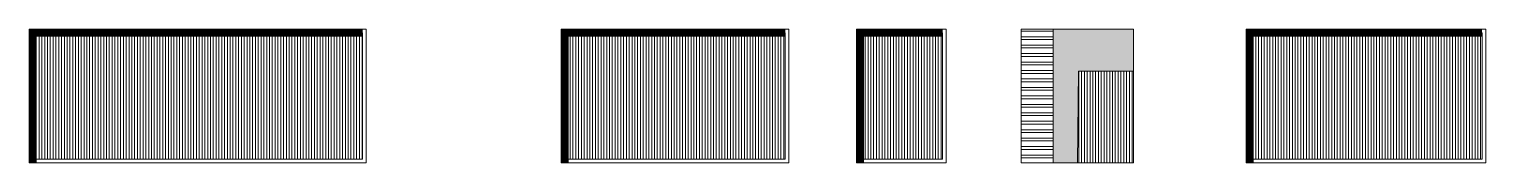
# Model space of a CAD drawing. Header units: inches. Extents: x 70 to 1974, y -315 to 363.
# Drawn here: x 677.98 to 697.42, y -120.31 to -118.48 of the extents above; entities that cross this region are included whole.
import ezdxf

# ---------------------------------------------------------------- set-up
doc = ezdxf.new("R2010")
doc.units = ezdxf.units.IN
doc.header["$MEASUREMENT"] = 0
doc.layers.add('AX', color=7, linetype='Continuous', lineweight=18, true_color=0xb7ad8f)
doc.layers.add('LAYER1', color=8, linetype='Continuous', lineweight=9)

# ---------------------------------------------------------------- blocks, each defined once
blk = doc.blocks.new('N1')
at = {"true_color": 0x719ff4}
h = blk.add_hatch(dxfattribs=at)
h.set_pattern_fill('ANSI31', color=161, scale=0.3, angle=45)
h.paths.add_polyline_path([(457.824, -293.809), (453.424, -293.809), (453.424, -295.489), (457.824, -295.489)])
h = blk.add_hatch(dxfattribs=at)
h.set_pattern_fill('ANSI31', color=161, scale=0.3, angle=45)
h.paths.add_polyline_path([(463.464, -293.809), (460.524, -293.809), (460.524, -295.489), (463.464, -295.489)])
h = blk.add_hatch(dxfattribs=at)
h.set_pattern_fill('ANSI31', color=161, scale=0.3, angle=45)
h.paths.add_polyline_path([(465.564, -293.809), (464.464, -293.809), (464.464, -295.489), (465.564, -295.489)])
h = blk.add_hatch(color=256)
h.dxf.hatch_style = 1
h.paths.add_polyline_path([(468.114, -293.759), (467.04, -293.759), (467.04, -295.539), (467.364, -295.539), (467.376, -294.319), (468.114, -294.319)])
h = blk.add_hatch(dxfattribs=at)
h.set_pattern_fill('ANSI31', color=161, scale=0.3, angle=45)
h.paths.add_polyline_path([(472.764, -293.809), (469.664, -293.809), (469.664, -295.489), (472.764, -295.489)])
h = blk.add_hatch(dxfattribs=at)
h.set_pattern_fill('ANSI31', color=161, scale=0.3, angle=45)
h.paths.add_polyline_path([(468.114, -294.319), (467.376, -294.319), (467.364, -295.539), (468.114, -295.539)])
at = {"layer": 'LAYER1', "linetype": 'ByBlock'}
h = blk.add_hatch(dxfattribs=at)
h.set_pattern_fill('ANSI32', color=256, scale=0.3, angle=315)
h.paths.add_polyline_path([(467.04, -293.759), (466.614, -293.759), (466.614, -295.539), (467.04, -295.539)])
for p, q in [((467.376, -294.319), (467.364, -295.539)), ((468.114, -294.319), (467.376, -294.319))]:
    blk.add_line(p, q)
for points in [[(457.874, -293.759), (453.374, -293.759), (453.374, -295.539), (457.874, -295.539)], [(457.824, -293.809), (453.424, -293.809), (453.424, -295.489), (457.824, -295.489)], [(463.514, -293.759), (460.474, -293.759), (460.474, -295.539), (463.514, -295.539)], [(463.464, -293.809), (460.524, -293.809), (460.524, -295.489), (463.464, -295.489)], [(465.614, -293.759), (464.414, -293.759), (464.414, -295.539), (465.614, -295.539)], [(465.564, -293.809), (464.464, -293.809), (464.464, -295.489), (465.564, -295.489)], [(468.114, -293.759), (466.614, -293.759), (466.614, -295.539), (468.114, -295.539)], [(466.614, -293.759), (467.04, -293.759), (467.04, -295.539), (466.614, -295.539)], [(472.814, -293.759), (469.614, -293.759), (469.614, -295.539), (472.814, -295.539)], [(472.764, -293.809), (469.664, -293.809), (469.664, -295.489), (472.764, -295.489)]]:
    blk.add_lwpolyline(points, close=True)
at = {"const_width": 0.1}
for points in [[(457.824, -293.809), (453.424, -293.809), (453.424, -295.539)], [(463.464, -293.809), (460.524, -293.809), (460.524, -295.539)], [(465.564, -293.809), (464.464, -293.809), (464.464, -295.539)], [(472.764, -293.809), (469.664, -293.809), (469.664, -295.539)]]:
    blk.add_lwpolyline(points, dxfattribs=at)

msp = doc.modelspace()

# ---------------------------------------------------------------- block references
at = {"layer": 'AX'}
msp.add_blockref('N1', (224.6054, 175.28385), dxfattribs=at)

doc.saveas('drawing.dxf')
